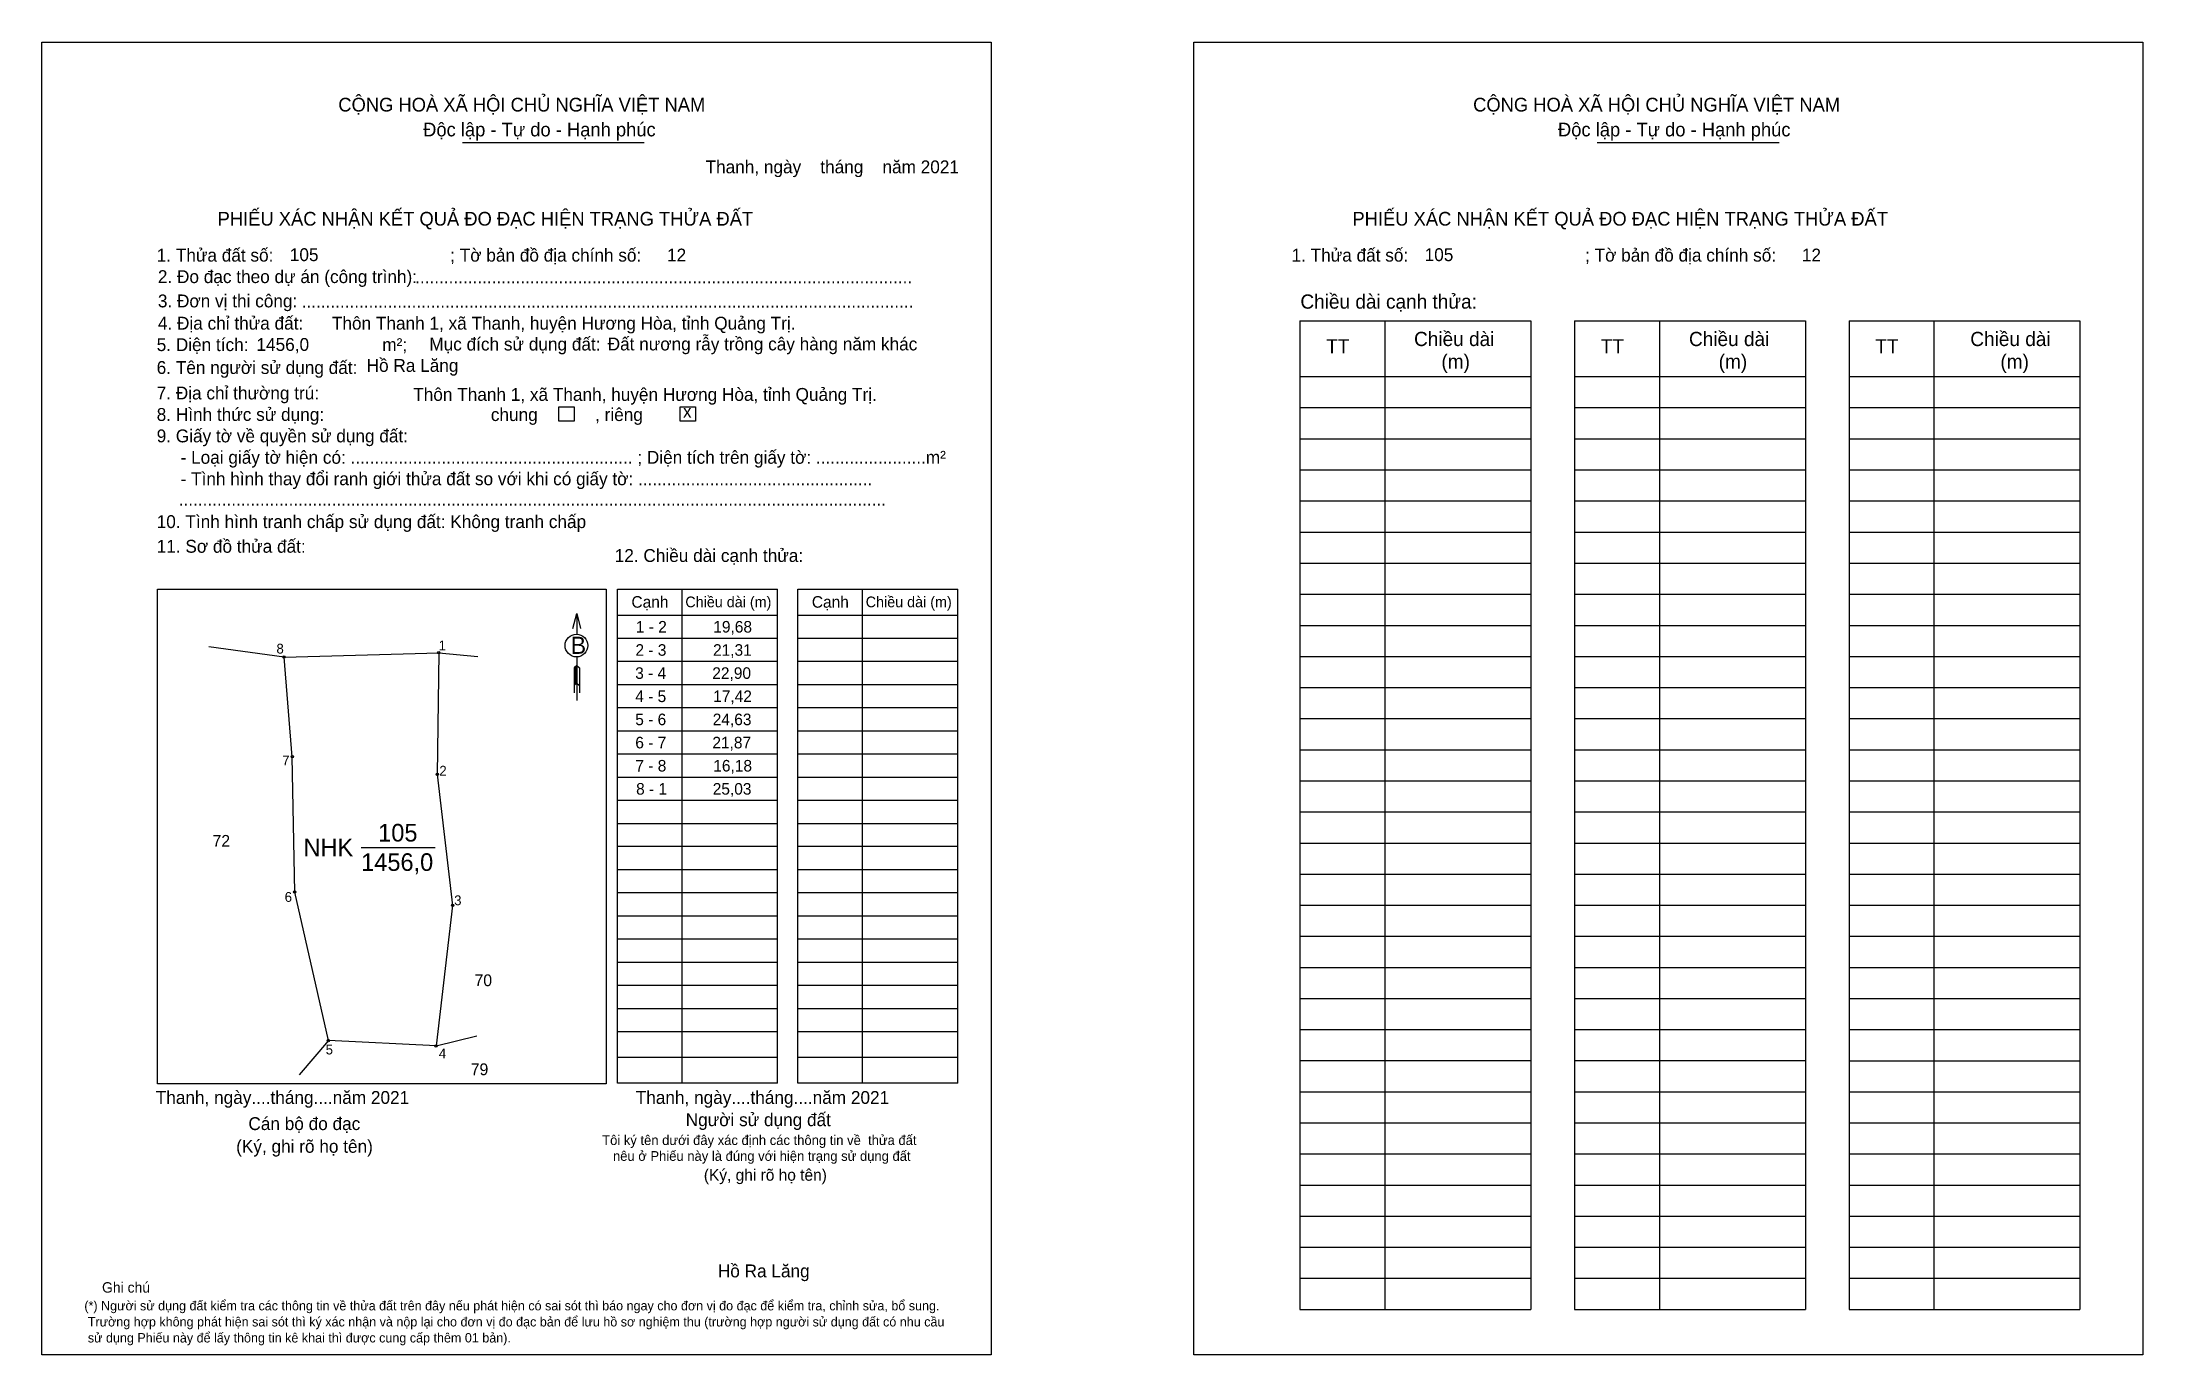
# Model space of a CAD drawing. Extents: x 544884 to 545224, y 1823250 to 1823462.
import ezdxf

# ---------------------------------------------------------------- set-up
doc = ezdxf.new("R2010")
doc.units = 0
for name, color, linetype in [('CanhThua', 7, 'Continuous'), ('kqddKhungInTrang1', 7, 'Continuous'), ('kqddKhungInTrang2', 7, 'Continuous'), ('kqddNoiDung', 7, 'Continuous'), ('kqddTemplate', 7, 'Continuous'), ('Level 1', 7, 'Continuous'), ('MocDinhThua', 7, 'Continuous'), ('NhanDiaChinhThua', 7, 'Continuous'), ('NhanTuCan', 7, 'Continuous'), ('RauThua', 7, 'Continuous'), ('SoHieuDinhThua', 7, 'Continuous')]:
    doc.layers.add(name, color=color, linetype=linetype)

msp = doc.modelspace()

# ---------------------------------------------------------------- linework, layer by layer
at = {"layer": 'CanhThua'}
for p, q in [((544923.63, 1823362.7), (544948.65, 1823363.4)), ((544948.65, 1823363.4), (544948.4, 1823343.72)), ((544924.96, 1823346.57), (544923.63, 1823362.7)), ((544925.37, 1823324.7), (544924.96, 1823346.57)), ((544948.4, 1823343.72), (544950.88, 1823322.55)), ((544930.81, 1823300.68), (544925.37, 1823324.7)), ((544950.88, 1823322.55), (544948.21, 1823299.81)), ((544948.21, 1823299.81), (544930.81, 1823300.68))]:
    msp.add_line(p, q, dxfattribs=at)
at = {"layer": 'kqddKhungInTrang1'}
msp.add_lwpolyline([(544884.49, 1823462.16), (545038, 1823462.16), (545038, 1823249.84), (544884.49, 1823249.84)], close=True, dxfattribs=at)
at = {"layer": 'kqddKhungInTrang2'}
msp.add_lwpolyline([(545070.75, 1823462.16), (545224.26, 1823462.16), (545224.26, 1823249.84), (545070.75, 1823249.84)], close=True, dxfattribs=at)
at = {"layer": 'kqddTemplate'}
for p, q in [((544952.49, 1823445.91), (544981.89, 1823445.91)), ((545136.01, 1823445.91), (545165.41, 1823445.91)), ((545087.93, 1823417.05), (545125.26, 1823417.05)), ((545087.93, 1823417.05), (545087.93, 1823257.21)), ((545101.67, 1823417.05), (545101.67, 1823257.21)), ((545125.26, 1823417.05), (545125.26, 1823257.21)), ((545132.33, 1823417.05), (545132.33, 1823257.21)), ((545132.33, 1823417.05), (545169.66, 1823417.05)), ((545146.07, 1823417.05), (545146.07, 1823257.21)), ((545169.66, 1823417.05), (545169.66, 1823257.21)), ((545176.73, 1823417.05), (545176.73, 1823257.21)), ((545176.73, 1823417.05), (545214.05, 1823417.05)), ((545190.46, 1823417.05), (545190.46, 1823257.21)), ((545214.05, 1823417.05), (545214.05, 1823257.21)), ((545087.93, 1823408.05), (545125.26, 1823408.05)), ((545132.33, 1823408.05), (545169.66, 1823408.05)), ((545176.73, 1823408.05), (545214.05, 1823408.05)), ((545087.93, 1823403.03), (545125.26, 1823403.03)), ((545132.33, 1823403.03), (545169.66, 1823403.03)), ((545176.73, 1823403.03), (545214.05, 1823403.03)), ((545087.93, 1823398), (545125.26, 1823398)), ((545132.33, 1823398), (545169.66, 1823398)), ((545176.73, 1823398), (545214.05, 1823398)), ((545087.93, 1823392.97), (545125.26, 1823392.97)), ((545132.33, 1823392.97), (545169.66, 1823392.97)), ((545176.73, 1823392.97), (545214.05, 1823392.97)), ((545087.93, 1823387.94), (545125.26, 1823387.94)), ((545132.33, 1823387.94), (545169.66, 1823387.94)), ((545176.73, 1823387.94), (545214.05, 1823387.94)), ((545087.93, 1823382.91), (545125.26, 1823382.91)), ((545132.33, 1823382.91), (545169.66, 1823382.91)), ((545176.73, 1823382.91), (545214.05, 1823382.91)), ((545087.93, 1823377.89), (545125.26, 1823377.89)), ((545132.33, 1823377.88), (545169.66, 1823377.88)), ((545176.73, 1823377.88), (545214.05, 1823377.88)), ((544977.55, 1823373.68), (545003.41, 1823373.68)), ((544977.55, 1823293.78), (544977.55, 1823373.68)), ((544987.95, 1823373.68), (544987.95, 1823293.78)), ((545003.41, 1823293.78), (545003.41, 1823373.68)), ((545006.72, 1823373.68), (545032.58, 1823373.68)), ((545006.72, 1823293.78), (545006.72, 1823373.68)), ((545017.12, 1823373.68), (545017.12, 1823293.78)), ((545032.58, 1823293.78), (545032.58, 1823373.68)), ((545087.93, 1823372.86), (545125.26, 1823372.86)), ((545132.33, 1823372.86), (545169.66, 1823372.86)), ((545176.73, 1823372.86), (545214.05, 1823372.86)), ((544970.96, 1823369.75), (544970.96, 1823366.4)), ((544977.55, 1823369.5), (545003.41, 1823369.5)), ((545006.72, 1823369.5), (545032.58, 1823369.5)), ((545087.93, 1823367.83), (545125.26, 1823367.83)), ((545132.33, 1823367.83), (545169.66, 1823367.83)), ((545176.73, 1823367.83), (545214.05, 1823367.83)), ((544977.55, 1823365.75), (545003.41, 1823365.75)), ((545006.72, 1823365.75), (545032.58, 1823365.75)), ((544970.97, 1823361.36), (544970.54, 1823360.95)), ((544970.97, 1823361.17), (544970.54, 1823360.76)), ((544970.97, 1823360.98), (544970.54, 1823360.57)), ((544970.54, 1823360.95), (544970.54, 1823356.9)), ((544970.97, 1823360.79), (544970.54, 1823360.37)), ((544970.97, 1823360.6), (544970.54, 1823360.18)), ((544970.97, 1823360.4), (544970.54, 1823359.99)), ((544970.97, 1823360.21), (544970.54, 1823359.8)), ((544970.97, 1823360.02), (544970.54, 1823359.61)), ((544970.97, 1823362.71), (544970.98, 1823355.66)), ((544970.97, 1823361.36), (544971.41, 1823360.95)), ((544971.41, 1823360.95), (544971.41, 1823356.9)), ((544977.55, 1823362.01), (545003.41, 1823362.01)), ((545006.72, 1823362.01), (545032.58, 1823362.01)), ((545087.93, 1823362.8), (545125.26, 1823362.8)), ((545132.33, 1823362.8), (545169.66, 1823362.8)), ((545176.73, 1823362.8), (545214.05, 1823362.8)), ((544970.97, 1823359.83), (544970.54, 1823359.42)), ((544970.97, 1823359.64), (544970.54, 1823359.23)), ((544970.98, 1823359.45), (544970.54, 1823359.03)), ((544970.98, 1823359.26), (544970.54, 1823358.84)), ((544970.98, 1823359.06), (544970.54, 1823358.65)), ((544970.98, 1823358.87), (544970.54, 1823358.46)), ((544970.98, 1823358.68), (544970.54, 1823358.27)), ((544970.98, 1823358.49), (544970.54, 1823358.08)), ((544970.98, 1823358.49), (544971.41, 1823358.08)), ((544977.55, 1823358.26), (545003.41, 1823358.26)), ((545006.72, 1823358.26), (545032.58, 1823358.26)), ((545087.93, 1823357.77), (545125.26, 1823357.77)), ((545132.33, 1823357.77), (545169.66, 1823357.77)), ((545176.73, 1823357.77), (545214.05, 1823357.77)), ((544977.55, 1823354.52), (545003.41, 1823354.52)), ((545006.72, 1823354.52), (545032.58, 1823354.52)), ((544977.55, 1823350.78), (545003.41, 1823350.78)), ((545006.72, 1823350.78), (545032.58, 1823350.78)), ((545087.93, 1823352.74), (545125.26, 1823352.74)), ((545132.33, 1823352.74), (545169.66, 1823352.74)), ((545176.73, 1823352.74), (545214.05, 1823352.74)), ((544977.55, 1823347.03), (545003.41, 1823347.03)), ((545006.72, 1823347.03), (545032.58, 1823347.03)), ((545087.93, 1823347.72), (545125.26, 1823347.72)), ((545132.33, 1823347.72), (545169.66, 1823347.72)), ((545176.73, 1823347.72), (545214.05, 1823347.72)), ((544977.55, 1823343.29), (545003.41, 1823343.29)), ((545006.72, 1823343.29), (545032.58, 1823343.29)), ((544977.55, 1823339.54), (545003.41, 1823339.54)), ((545006.72, 1823339.54), (545032.58, 1823339.54)), ((545087.93, 1823342.69), (545125.26, 1823342.69)), ((545132.33, 1823342.69), (545169.66, 1823342.69)), ((545176.73, 1823342.69), (545214.05, 1823342.69)), ((545087.93, 1823337.66), (545125.26, 1823337.66)), ((545132.33, 1823337.66), (545169.66, 1823337.66)), ((545176.73, 1823337.66), (545214.05, 1823337.66)), ((544977.55, 1823335.8), (545003.41, 1823335.8)), ((545006.72, 1823335.8), (545032.58, 1823335.8)), ((545003.41, 1823332.05), (544977.55, 1823332.05)), ((545032.58, 1823332.05), (545006.72, 1823332.05)), ((545087.93, 1823332.63), (545125.26, 1823332.63)), ((545132.33, 1823332.63), (545169.66, 1823332.63)), ((545176.73, 1823332.63), (545214.05, 1823332.63)), ((545003.41, 1823328.31), (544977.55, 1823328.31)), ((545032.58, 1823328.31), (545006.72, 1823328.31)), ((545087.93, 1823327.6), (545125.26, 1823327.6)), ((545132.33, 1823327.6), (545169.66, 1823327.6)), ((545176.73, 1823327.6), (545214.05, 1823327.6)), ((545003.41, 1823324.57), (544977.55, 1823324.57)), ((545032.58, 1823324.57), (545006.72, 1823324.57)), ((545087.93, 1823322.58), (545125.26, 1823322.58)), ((545132.33, 1823322.58), (545169.66, 1823322.58)), ((545176.73, 1823322.58), (545214.05, 1823322.58)), ((545003.41, 1823320.82), (544977.55, 1823320.82)), ((545032.58, 1823320.82), (545006.72, 1823320.82)), ((545003.41, 1823317.08), (544977.55, 1823317.08)), ((545032.58, 1823317.08), (545006.72, 1823317.08)), ((545087.93, 1823317.55), (545125.26, 1823317.55)), ((545132.33, 1823317.55), (545169.66, 1823317.55)), ((545176.73, 1823317.55), (545214.05, 1823317.55)), ((545003.41, 1823313.33), (544977.55, 1823313.33)), ((545032.58, 1823313.33), (545006.72, 1823313.33)), ((545087.93, 1823312.52), (545125.26, 1823312.52)), ((545132.33, 1823312.52), (545169.66, 1823312.52)), ((545176.73, 1823312.52), (545214.05, 1823312.52)), ((545003.41, 1823309.59), (544977.55, 1823309.59)), ((545032.58, 1823309.59), (545006.72, 1823309.59)), ((545003.41, 1823305.84), (544977.55, 1823305.84)), ((545032.58, 1823305.84), (545006.72, 1823305.84)), ((545087.93, 1823307.49), (545125.26, 1823307.49)), ((545132.33, 1823307.49), (545169.66, 1823307.49)), ((545176.73, 1823307.49), (545214.05, 1823307.49)), ((545087.93, 1823302.46), (545125.26, 1823302.46)), ((545132.33, 1823302.46), (545169.66, 1823302.46)), ((545176.73, 1823302.46), (545214.05, 1823302.46)), ((545003.41, 1823302.1), (544977.55, 1823302.1)), ((545032.58, 1823302.1), (545006.72, 1823302.1)), ((545003.41, 1823297.94), (544977.55, 1823297.94)), ((545032.58, 1823297.94), (545006.72, 1823297.94)), ((545087.93, 1823297.44), (545125.26, 1823297.44)), ((545132.33, 1823297.44), (545169.66, 1823297.44)), ((545176.73, 1823297.43), (545214.05, 1823297.43)), ((545003.41, 1823293.78), (544977.55, 1823293.78)), ((545032.58, 1823293.78), (545006.72, 1823293.78)), ((545087.93, 1823292.41), (545125.26, 1823292.41)), ((545132.33, 1823292.41), (545169.66, 1823292.41)), ((545176.73, 1823292.41), (545214.05, 1823292.41)), ((545087.93, 1823287.38), (545125.26, 1823287.38)), ((545132.33, 1823287.38), (545169.66, 1823287.38)), ((545176.73, 1823287.38), (545214.05, 1823287.38)), ((545087.93, 1823282.35), (545125.26, 1823282.35)), ((545132.33, 1823282.35), (545169.66, 1823282.35)), ((545176.73, 1823282.35), (545214.05, 1823282.35)), ((545087.93, 1823277.32), (545125.26, 1823277.32)), ((545132.33, 1823277.32), (545169.66, 1823277.32)), ((545176.73, 1823277.32), (545214.05, 1823277.32)), ((545087.93, 1823272.29), (545125.26, 1823272.29)), ((545132.33, 1823272.29), (545169.66, 1823272.29)), ((545176.73, 1823272.29), (545214.05, 1823272.29)), ((545087.93, 1823267.27), (545125.26, 1823267.27)), ((545132.33, 1823267.27), (545169.66, 1823267.27)), ((545176.73, 1823267.27), (545214.05, 1823267.27)), ((545087.93, 1823262.24), (545125.26, 1823262.24)), ((545132.33, 1823262.24), (545169.66, 1823262.24)), ((545176.73, 1823262.24), (545214.05, 1823262.24)), ((545087.93, 1823257.21), (545125.26, 1823257.21)), ((545132.33, 1823257.21), (545169.66, 1823257.21)), ((545176.73, 1823257.21), (545214.05, 1823257.21))]:
    msp.add_line(p, q, dxfattribs=at)
for points in [[(544968.05, 1823403.19), (544970.55, 1823403.19), (544970.55, 1823400.86), (544968.05, 1823400.86)], [(544987.69, 1823403.19), (544990.19, 1823403.19), (544990.19, 1823400.86), (544987.69, 1823400.86)], [(544903.17, 1823373.68), (544975.71, 1823373.68), (544975.71, 1823293.71), (544903.17, 1823293.71)]]:
    msp.add_lwpolyline(points, close=True, dxfattribs=at)
msp.add_lwpolyline([(544970.36, 1823367.32), (544970.96, 1823369.75), (544971.57, 1823367.33)], dxfattribs=at)
msp.add_circle((544970.92, 1823364.56), 1.84, dxfattribs=at)
at = {"layer": 'Level 1'}
for p, q in [((544923.63, 1823362.7), (544911.49, 1823364.38)), ((544930.81, 1823300.68), (544926.07, 1823295.15))]:
    msp.add_line(p, q, dxfattribs=at)
at = {"layer": 'MocDinhThua'}
for centre in [(544948.65, 1823363.4), (544923.63, 1823362.7), (544924.96, 1823346.57), (544948.4, 1823343.72), (544925.37, 1823324.7), (544950.88, 1823322.55), (544930.81, 1823300.68), (544948.21, 1823299.81)]:
    msp.add_circle(centre, 0.191, dxfattribs=at)
at = {"layer": 'NhanDiaChinhThua'}
msp.add_line((544936.11, 1823331.92), (544948.09, 1823331.92), dxfattribs=at)
at = {"layer": 'RauThua'}
for p, q in [((544948.65, 1823363.4), (544955, 1823362.81)), ((544948.21, 1823299.81), (544954.8, 1823301.43))]:
    msp.add_line(p, q, dxfattribs=at)

# ---------------------------------------------------------------- texts
at = {"layer": 'kqddNoiDung'}
for s, height, p in [('Thanh, ngày    tháng    năm 2021  ', 2.0802, (544991.8, 1823440.93)), ('105', 2.08, (544924.57, 1823426.73)), ('12', 2.08, (544985.57, 1823426.67)), ('105', 2.08, (545108.09, 1823426.73)), ('12', 2.08, (545169.09, 1823426.67)), ('........................................................................................................', 2.08017, (544944.84, 1823423.14)), ('................................................................................................................................', 2.08017, (544926.49, 1823419.2)), ('1456,0', 2.08, (544919.18, 1823412.21)), ('Đất nương rẫy trồng cây hàng năm khác', 2.0802, (544975.97, 1823412.29)), ('Hồ Ra Lăng', 2.08, (544936.99, 1823408.82)), ('Thôn Thanh 1, xã Thanh, huyện Hương Hòa, tỉnh Quảng Trị.', 2.0802, (544944.53, 1823404.13)), ('x', 2.08, (544988.15, 1823401.4)), ('1 - 2', 1.872, (544980.53, 1823366.66)), ('19,68', 1.872, (544993.05, 1823366.66)), ('2 - 3', 1.872, (544980.46, 1823362.91)), ('21,31', 1.872, (544993.01, 1823362.91)), ('3 - 4', 1.872, (544980.42, 1823359.17)), ('22,90', 1.872, (544992.89, 1823359.17)), ('4 - 5', 1.872, (544980.43, 1823355.42)), ('17,42', 1.872, (544993.03, 1823355.42)), ('5 - 6', 1.872, (544980.43, 1823351.68)), ('24,63', 1.872, (544992.96, 1823351.68)), ('6 - 7', 1.872, (544980.44, 1823347.93)), ('21,87', 1.872, (544992.9, 1823347.93)), ('7 - 8', 1.872, (544980.45, 1823344.19)), ('16,18', 1.872, (544993.05, 1823344.19)), ('8 - 1', 1.872, (544980.57, 1823340.45)), ('25,03', 1.872, (544992.96, 1823340.45)), ('Thanh, ngày....tháng....năm 2021', 2.0802, (544902.89, 1823290.44)), ('Thanh, ngày....tháng....năm 2021', 2.0802, (544980.51, 1823290.44)), ('Hồ Ra Lăng', 2.08, (544993.79, 1823262.39))]:
    msp.add_text(s, height=height, dxfattribs=at).set_placement(p)
at = {"layer": 'kqddTemplate'}
for s, height, p in [('CỘNG HOÀ XÃ HỘI CHỦ NGHĨA VIỆT NAM', 2.2188, (544932.41, 1823450.92)), ('CỘNG HOÀ XÃ HỘI CHỦ NGHĨA VIỆT NAM', 2.2188, (545115.93, 1823450.92)), ('Độc lập - Tự do - Hạnh phúc', 2.2188, (544946.13, 1823446.9)), ('Độc lập - Tự do - Hạnh phúc', 2.2188, (545129.65, 1823446.9)), ('PHIẾU XÁC NHẬN KẾT QUẢ ĐO ĐẠC HIỆN TRẠNG THỬA ĐẤT', 2.2188, (544912.89, 1823432.47)), ('PHIẾU XÁC NHẬN KẾT QUẢ ĐO ĐẠC HIỆN TRẠNG THỬA ĐẤT', 2.2188, (545096.41, 1823432.47)), ('1. Thửa đất số:                                     ; Tờ bản đồ địa chính số:', 2.0802, (544903.04, 1823426.65)), ('1. Thửa đất số:                                     ; Tờ bản đồ địa chính số:', 2.0802, (545086.56, 1823426.65)), ('2. Đo đạc theo dự án (công trình): ', 2.0802, (544903.23, 1823423.18)), ('3. Đơn vị thi công: ', 2.0802, (544903.23, 1823419.25)), ('Chiều dài cạnh thửa:', 2.2986, (545088, 1823419.04)), ('4. Địa chỉ thửa đất:      Thôn Thanh 1, xã Thanh, huyện Hương Hòa, tỉnh Quảng Trị.', 2.0802, (544903.23, 1823415.65)), ('5. Diện tích:                            m²; ', 2.0802, (544903.04, 1823412.18)), ('Mục đích sử dụng đất:', 2.0802, (544947.13, 1823412.27)), ('Chiều dài', 2.299, (545106.38, 1823412.99)), ('Chiều dài', 2.299, (545150.84, 1823412.99)), ('Chiều dài', 2.299, (545196.33, 1823412.99)), ('TT', 2.299, (545092.17, 1823411.8)), ('(m)', 2.299, (545110.8, 1823409.34)), ('TT', 2.299, (545136.57, 1823411.8)), ('(m)', 2.299, (545155.64, 1823409.34)), ('TT', 2.299, (545180.97, 1823411.8)), ('(m)', 2.299, (545201.2, 1823409.33)), ('6. Tên người sử dụng đất:', 2.0802, (544903.04, 1823408.48)), ('7. Địa chỉ thường trú:', 2.0802, (544903.04, 1823404.36)), ('8. Hình thức sử dụng:', 2.0802, (544903.04, 1823400.89)), ('chung            , riêng', 2.0802, (544957.08, 1823400.87)), ('9. Giấy tờ về quyền sử dụng đất:', 2.0802, (544903.04, 1823397.42)), ('     - Loại giấy tờ hiện có: ........................................................... ; Diện tích trên giấy tờ: .......................m²', 2.08017, (544903.04, 1823393.96)), ('     - Tình hình thay đổi ranh giới thửa đất so với khi có giấy tờ: .................................................', 2.08017, (544903.04, 1823390.49)), ('....................................................................................................................................................', 2.08017, (544906.6, 1823387.2)), ('10. Tình hình tranh chấp sử dụng đất: Không tranh chấp', 2.0802, (544903.04, 1823383.56)), ('11. Sơ đồ thửa đất:', 2.0802, (544903.04, 1823379.57)), ('12. Chiều dài cạnh thửa:', 2.0802, (544977.11, 1823378.08)), ('Cạnh', 1.872, (544979.82, 1823370.68)), ('Chiều dài (m)', 1.7335, (544988.53, 1823370.75)), ('Cạnh', 1.872, (545008.99, 1823370.68)), ('Chiều dài (m)', 1.7335, (545017.7, 1823370.75)), ('B', 2.77, (544970.01, 1823363.22)), ('Người sử dụng đất', 2.0802, (544988.59, 1823286.84)), ('Cán bộ đo đạc', 2.0802, (544917.87, 1823286.21)), ('Tôi ký tên dưới đây xác định các thông tin về  thửa đất ', 1.5726, (544975.08, 1823283.79)), ('(Ký, ghi rõ họ tên)', 2.0802, (544915.89, 1823282.54)), ('nêu ở Phiếu này là đúng với hiện trạng sử dụng đất', 1.5726, (544976.83, 1823281.23)), ('(Ký, ghi rõ họ tên)', 1.8721, (544991.52, 1823278.02)), ('Ghi chú', 1.685, (544894.2, 1823259.92)), ('(*) Người sử dụng đất kiểm tra các thông tin về thửa đất trên đây nếu phát hiện có sai sót thì báo ngay cho đơn vị đo đạc để kiểm tra, chỉnh sửa, bổ sung.', 1.51644, (544891.34, 1823257.05)), (' Trường hợp không phát hiện sai sót thì ký xác nhận và nộp lại cho đơn vị đo đạc bản để lưu hồ sơ nghiệm thu (trường hợp người sử dụng đất có nhu cầu', 1.51644, (544891.34, 1823254.45)), (' sử dụng Phiếu này để lấy thông tin kê khai thì được cung cấp thêm 01 bản).', 1.5164, (544891.34, 1823251.86))]:
    msp.add_text(s, height=height, dxfattribs=at).set_placement(p)
at = {"layer": 'NhanDiaChinhThua'}
for s, p in [('NHK', (544926.77, 1823330.49)), ('105', (544938.86, 1823332.87)), ('1456,0', (544936.11, 1823328.12))]:
    msp.add_text(s, height=2.848, dxfattribs=at).set_placement(p)
at = {"layer": 'NhanTuCan'}
for s, p in [('72', (544912.07, 1823332.02)), ('70', (544954.44, 1823309.48)), ('79', (544953.83, 1823295.08))]:
    msp.add_text(s, height=1.908, dxfattribs=at).set_placement(p)
at = {"layer": 'SoHieuDinhThua'}
for s, p in [('8', (544922.41, 1823363.27)), ('1', (544948.63, 1823363.77)), ('7', (544923.34, 1823345.18)), ('2', (544948.75, 1823343.52)), ('6', (544923.74, 1823323.11)), ('3', (544951.15, 1823322.57)), ('5', (544930.37, 1823298.44)), ('4', (544948.67, 1823297.8))]:
    msp.add_text(s, height=1.59, dxfattribs=at).set_placement(p)

doc.saveas('drawing.dxf')
